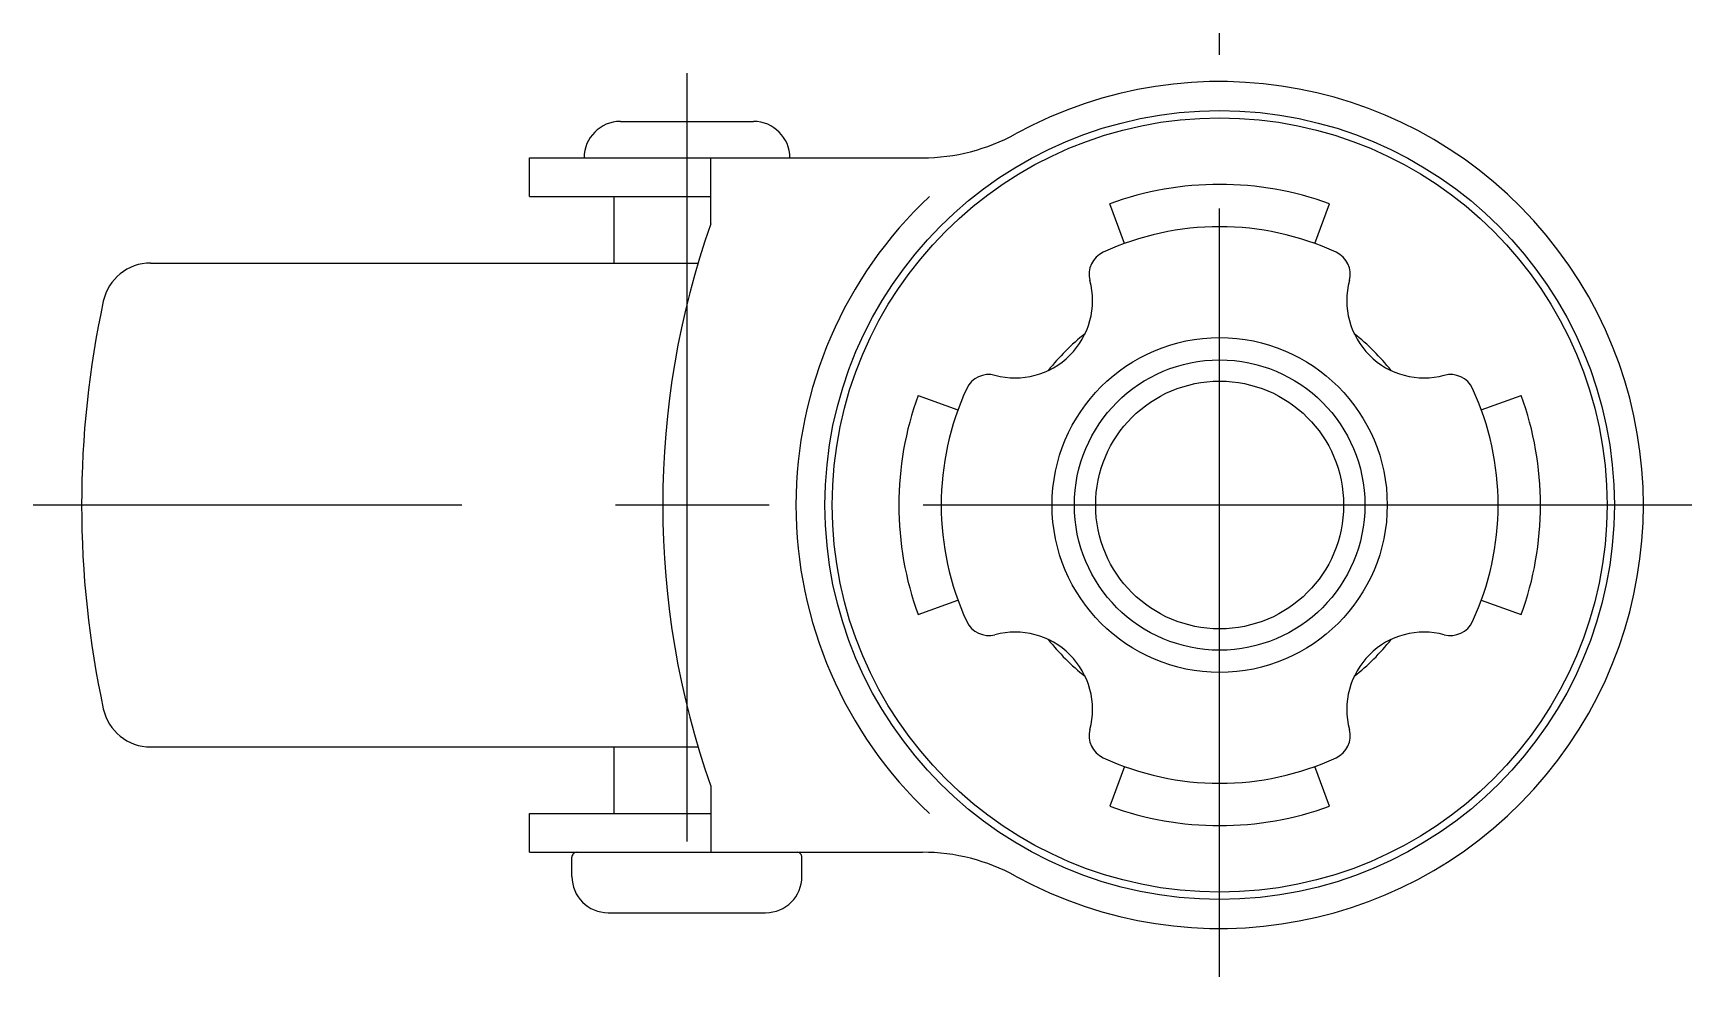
# Model space of a CAD drawing. Extents: x -158 to 42, y -44 to 169.
# Drawn here: x -27 to 41.5, y 129.8 to 168.8 of the extents above; entities that cross this region are included whole.
import ezdxf

# ---------------------------------------------------------------- set-up
doc = ezdxf.new("R2010")
doc.units = 0
doc.linetypes.add('CENTER', pattern=[50.8, 31.75, -6.35, 6.35, -6.35])
doc.layers.get('0').update_dxf_attribs({"linetype": 'CONTINUOUS'})

msp = doc.modelspace()

# ---------------------------------------------------------------- linework, layer by layer
at = {"color": 1, "linetype": 'CENTER'}
for p, q in [((22, 129.76), (22, 168.76)), ((0, 167.11), (0, 130.41)), ((41.5, 149.26), (-27, 149.26))]:
    msp.add_line(p, q, dxfattribs=at)
at = {"color": 7, "linetype": 'CONTINUOUS'}
for p, q in [((-2.75, 165.11), (2.75, 165.11)), ((-6.5, 162.01), (-6.5, 163.61)), ((-6.5, 163.61), (9.723, 163.61)), ((0.984, 160.876), (0.984, 163.61)), ((-6.5, 162.01), (0.984, 162.01)), ((-3, 159.26), (-3, 162.01)), ((18.067, 160.067), (17.468, 161.711)), ((25.933, 160.067), (26.532, 161.711)), ((-22.148, 159.26), (0.459, 159.26)), ((9.549, 153.792), (11.194, 153.194)), ((32.806, 153.194), (34.451, 153.792)), ((9.549, 144.729), (11.194, 145.327)), ((32.806, 145.327), (34.451, 144.729)), ((-22.148, 139.26), (0.459, 139.26)), ((-3, 136.51), (-3, 139.26)), ((18.067, 138.454), (17.468, 136.809)), ((26.532, 136.809), (25.933, 138.454)), ((0.984, 137.645), (0.984, 134.91)), ((-6.5, 136.51), (0.984, 136.51)), ((-6.5, 134.91), (-6.5, 136.51)), ((-6.5, 134.91), (9.723, 134.91)), ((-4.75, 133.91), (-4.75, 134.71)), ((4.75, 133.91), (4.75, 134.71)), ((-3.25, 132.41), (3.25, 132.41))]:
    msp.add_line(p, q, dxfattribs=at)
for radius in [16.3, 16, 6.92, 5.12]:
    msp.add_circle((22, 149.26), radius, dxfattribs=at)
at = {"color": 3, "linetype": 'CONTINUOUS'}
msp.add_circle((22, 149.26), 6, dxfattribs=at)
at = {"color": 7, "linetype": 'CONTINUOUS'}
for centre, radius, start, end in [((22, 149.26), 17.5, 241.2195, 118.7805), ((-2.75, 163.61), 1.5, 90, 180), ((2.75, 163.61), 1.5, 0, 90), ((9.723, 171.61), 8, 270, 298.7805), ((22, 149.26), 13.25, 70, 110), ((22, 149.26), 17.5, 133.23323, 226.76677), ((34, 149.26), 35, 160.61759, 199.38241), ((22, 149.26), 11.5, 65.26755, 114.73245), ((17.607, 158.797), 1, 114.73245, 194.99835), ((26.393, 158.797), 1, 345.00165, 65.26755), ((-22.148, 157.26), 2, 90, 167.8468), ((13.55, 157.71), 3.2, 255.00165, 14.99835), ((30.45, 157.71), 3.2, 165.00165, 284.99835), ((15, 149.26), 40, 167.8468, 192.1532), ((22, 149.26), 9, 128.14537, 141.85463), ((22, 149.26), 9, 38.14537, 51.85463), ((12.463, 153.653), 1, 75.00165, 155.26755), ((31.537, 153.653), 1, 24.73245, 104.99835), ((22, 149.26), 13.25, 160, 200), ((22, 149.26), 11.5, 155.26755, 204.73245), ((22, 149.26), 11.5, 335.26755, 24.73245), ((22, 149.26), 13.25, 340, 20), ((12.463, 144.867), 1, 204.73245, 284.99835), ((13.55, 140.81), 3.2, 345.00165, 104.99835), ((30.45, 140.81), 3.2, 75.00165, 194.99835), ((31.537, 144.867), 1, 255.00165, 335.26755), ((22, 149.26), 9, 218.14537, 231.85463), ((22, 149.26), 9, 308.14537, 321.85463), ((-22.148, 141.26), 2, 192.1532, 270), ((17.607, 139.723), 1, 165.00165, 245.26755), ((26.393, 139.723), 1, 294.73245, 14.99835), ((22, 149.26), 11.5, 245.26755, 294.73245), ((22, 149.26), 13.25, 250, 290), ((-4.55, 134.71), 0.2, 90, 182.20462), ((4.55, 134.71), 0.2, 357.79538, 90), ((9.723, 126.91), 8, 61.2195, 90), ((-3.25, 133.91), 1.5, 180, 270), ((3.25, 133.91), 1.5, 270, 0)]:
    msp.add_arc(centre, radius, start, end, dxfattribs=at)

doc.saveas('drawing.dxf')
